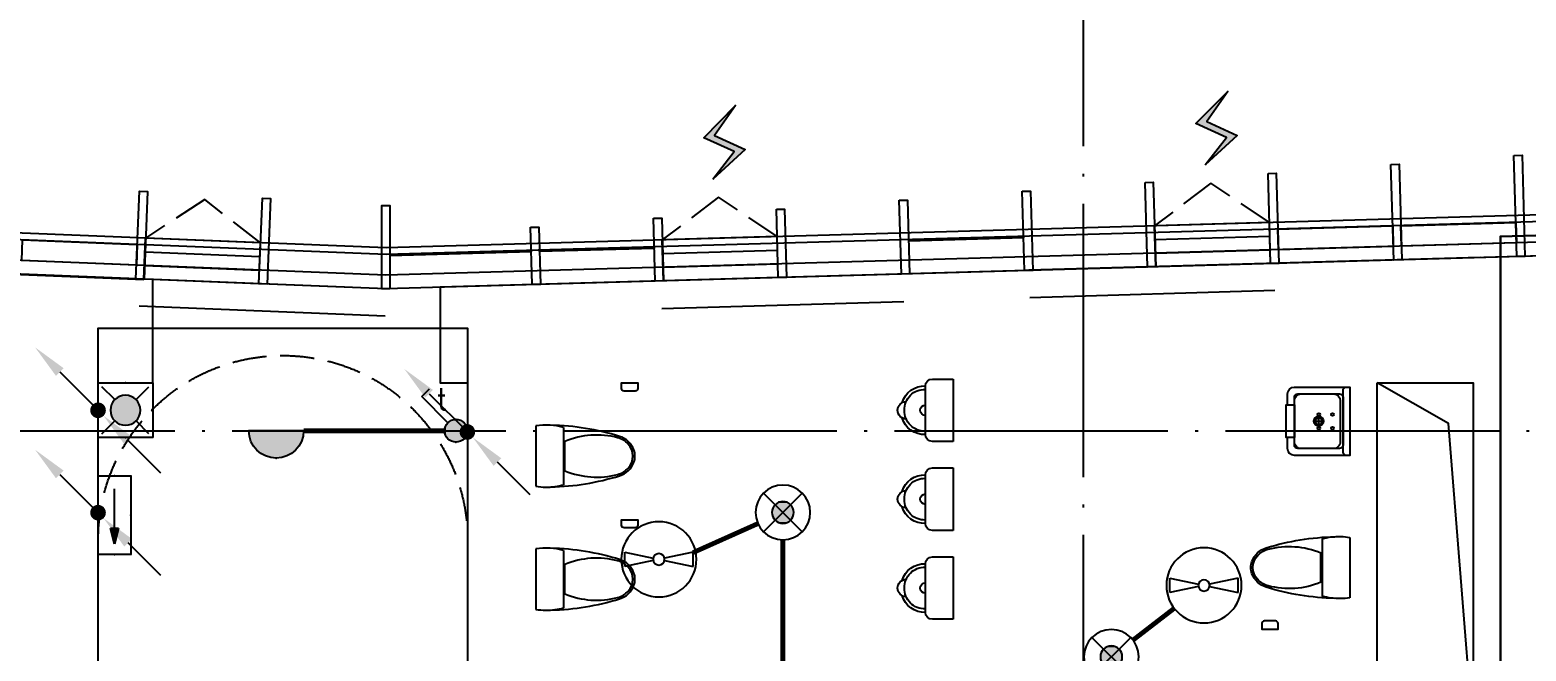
# Model space of a CAD drawing. Extents: x -2209072 to 495824, y -92434 to 572724.
# Drawn here: x 122941 to 133878, y 413612 to 418154 of the extents above; entities that cross this region are included whole.
import ezdxf
from ezdxf.enums import TextEntityAlignment as Align
from ezdxf.xclip import XClip

# ---------------------------------------------------------------- set-up
doc = ezdxf.new("R2010")
doc.units = 0
doc.header["$LTSCALE"] = 1000
doc.header["$MEASUREMENT"] = 0
for name, pattern in [('6#7#幕墙$0$DASH', [0.35, 0.25, -0.1]), ('X-104 6#7#平面$0$DOTE', [2.4200000000000004, 2, -0.2, 0.02, -0.2]), ('梯段6、7$0$DASH', [0.35, 0.25, -0.1])]:
    doc.linetypes.add(name, pattern=pattern)
doc.layers.get('0').update_dxf_attribs({"linetype": 'CONTINUOUS'})
doc.layers.get('Defpoints').update_dxf_attribs({"linetype": 'CONTINUOUS'})
for name, color, linetype in [('6#7#幕墙$0$04-电动窗', 1, 'CONTINUOUS'), ('6#7#幕墙$0$A-C_玻璃幕墙', 140, 'CONTINUOUS'), ('6#7#幕墙$0$A-C_窗', 140, 'CONTINUOUS'), ('6#7#幕墙$0$A-TECH_结构', 21, 'CONTINUOUS'), ('6#7#幕墙$0$A-金属背板', 30, 'CONTINUOUS'), ('EQUIP-动力', 3, 'CONTINUOUS'), ('EQUIP-照明', 3, 'CONTINUOUS'), ('LWIRE', 4, 'CONTINUOUS'), ('WIRE-照明', 1, 'CONTINUOUS'), ('X-104 6#7#平面$0$A-C_窗', 140, 'CONTINUOUS'), ('X-104 6#7#平面$0$A-I_卫-洁具', 241, 'CONTINUOUS'), ('X-104 6#7#平面$0$A-SUR_看线', 231, 'CONTINUOUS'), ('X-104 6#7#平面$0$A-TECH_结构', 21, 'CONTINUOUS'), ('X-104 6#7#平面$0$A_AXIS-轴线', 36, 'X-104 6#7#平面$0$DOTE'), ('梯段6、7$0$A-E_楼梯', 171, 'CONTINUOUS')]:
    doc.layers.add(name, color=color, linetype=linetype)
doc.layers.add('X-104 6#7#平面$0$000套内', color=226, linetype='CONTINUOUS', lineweight=30, plot=False)
doc.styles.add('_TEL_DIM', font='SIMPLEX', dxfattribs={"width": 0.8, "height": 3.5, "bigfont": 'HZTXT'})
doc.styles.get("Standard").update_dxf_attribs({"font": 'gbenor.shx', "bigfont": 'gbcbig.shx'})

# ---------------------------------------------------------------- blocks, each defined once
blk = doc.blocks.new('$equip$00001168')
blk.add_line((-0.5, 0), (0.5, 0))
blk.add_arc((0, 0), 0.5, 180, 0)
for p in [(-0.5, 0), (0, 0), (0.5, 0), (0, -0.5)]:
    blk.add_point(p)
for points in [[(0.4330127018911298, -0.25), (-0.4330127018911298, -0.25), (0.5, 0), (-0.5, 0)], [(0.25, -0.4330127018911298), (-0.25, -0.4330127018911298), (0.4330127018911298, -0.25), (-0.4330127018911298, -0.25)], [(0, -0.5), (0, -0.5), (0.25, -0.4330127018911298), (-0.25, -0.4330127018911298)]]:
    blk.add_solid(points)
at = {"flags": 9}
blk.add_attdef('A', (0, 0), '', height=2e-05, dxfattribs=at)
blk = doc.blocks.new('$equip$00001822')
for p, q in [((0.1473139127483591, 0.3556472460822988), (0.625, 0.8333333333339397)), ((0.625, 0.8333333333339397), (0.7664213562384248, 0.6919119770955149))]:
    blk.add_line(p, q)
blk.add_circle((0, 0.2083333333339397), 0.2083333333334168)
for p in [(0, 0.4166666666660603), (-0.2083333333357587, 0.2083333333339397), (-0.01544940226449398, 0.0005736313996749232), (0.2083333333357587, 0.2083333333339397)]:
    blk.add_point(p)
for points in [[(-0.1804219591213041, 0.312500000001819), (0.1804219591213041, 0.312500000001819), (-0.2083333333284827, 0.2083333333339397), (0.2083333333284827, 0.2083333333339397)], [(-0.1041666666715173, 0.3887552924552438), (0.1041666666715173, 0.3887552924552438), (-0.1804219591213041, 0.312500000001819), (0.1804219591213041, 0.312500000001819)], [(0, 0.4166666666660603), (0, 0.4166666666660603), (-0.1041666666715173, 0.3887552924552438), (0.1041666666715173, 0.3887552924552438)], [(-0.1804219591213041, 0.1041666666660603), (0.1804219591213041, 0.1041666666660603), (-0.2083333333284827, 0.2083333333339397), (0.2083333333284827, 0.2083333333339397)], [(-0.1041666666715173, 0.02791137421263556), (0.1041666666715173, 0.02791137421263556), (-0.1804219591213041, 0.1041666666660603), (0.1804219591213041, 0.1041666666660603)], [(0, 1.818989403545856e-12), (0, 1.818989403545856e-12), (-0.1041666666715173, 0.02791137421263556), (0.1041666666715173, 0.02791137421263556)]]:
    blk.add_solid(points)
at = {"color": 7, "style": '_TEL_DIM'}
blk.add_attdef('$TEXT$', text='', height=0.4, dxfattribs=at).set_placement((0.5805799275694881, 0.4645799965601327), align=Align.MIDDLE_CENTER)
at = {"color": 7, "style": '_TEL_DIM', "flags": 1}
blk.add_attdef('A', text='', height=2e-05, dxfattribs=at).set_placement((0, 0), align=Align.MIDDLE_CENTER)
blk = doc.blocks.new('$TelecSys$00000081')
for p, q in [((0.1041666666678793, 0.1041666666660603), (0.1041666666678793, 0.1041666666660603)), ((-0.1041666666678793, -0.1041666666660603), (-0.1041666666678793, -0.1041666666660603)), ((-1.150000000001455, -1.149999999999636), (-0.5499999999992724, -0.5499999999992724))]:
    blk.add_line(p, q)
at = {"const_width": 0.1425}
blk.add_lwpolyline([(0.07125000000087311, 0, 1), (-0.07125000000087311, 0, 1)], format="xyb", close=True, dxfattribs=at)
blk.add_solid([(-0.6199999999989814, -0.4799999999995634), (-0.4799999999995634, -0.6200000000008004), (-0.09999999999854481, -0.1000000000003638)])
at = {"width": 0.8, "flags": 9}
blk.add_attdef('A', (0, 0), '', height=2e-05, rotation=180, dxfattribs=at)
blk = doc.blocks.new('$TelecSys$00000079')
for p, q in [((0.7000000000007276, 0.7000000000007276), (0, 0)), ((0.1041666666678793, 0.1041666666660603), (0.1041666666678793, 0.1041666666660603)), ((-0.1041666666678793, -0.1041666666660603), (-0.1041666666678793, -0.1041666666660603))]:
    blk.add_line(p, q)
at = {"const_width": 0.1425}
blk.add_lwpolyline([(-0.07125000000087311, 0, 1), (0.07125000000087311, 0, 1)], format="xyb", close=True, dxfattribs=at)
blk.add_solid([(0.6300000000010186, 0.7700000000004366), (0.7700000000004366, 0.6299999999991996), (1.150000000001455, 1.149999999999636)])
at = {"width": 0.8, "flags": 9}
blk.add_attdef('A', (0, 0), '', height=2e-05, dxfattribs=at)
blk = doc.blocks.new('$equip$00002604')
blk.add_hatch(color=256).paths.add_polyline_path([(0.2745181131831487, 0.5000125000005937, 1), (-0.2744993631858961, 0.5000125000005937, 1)])
for p, q in [((-0.4285620535811177, 0.9285839285730617), (-0.1940976152691292, 0.6941194902610732)), ((0.1941163652627438, 0.6941194902683492), (0.4285808035638183, 0.9285839285730617)), ((-0.4285620535811177, 0.07144107142812572), (-0.1940976152691292, 0.3059055097401142)), ((0.1941163652627438, 0.3059055097328383), (0.4285808035638183, 0.07144107142812572))]:
    blk.add_line(p, q)
at = {"const_width": 0.02}
blk.add_lwpolyline([(-0.4999906250013737, 1.000012500000594), (-0.4999906250013737, 1.250000059371814e-05), (0.5000093749986263, 1.250000059371814e-05), (0.5000093749986263, 1.000012500000594), (-0.4999906250013737, 1.000012500000594), (-0.4999906250013737, 1.250000059371814e-05)], dxfattribs=at)
blk.add_lwpolyline([(-0.4999906250013737, 1.000012500000594), (-0.4999906250013737, 1.250000059371814e-05), (0.5000093749986263, 1.250000059371814e-05), (0.5000093749986263, 1.000012500000594)], close=True)
blk.add_circle((9.374998626299202e-06, 0.5000125000005937), 0.2745087381843628)
for p in [(9.374998626299202e-06, 1.000012500000594), (-0.4999906250013737, 0.5000125000005937), (0.5000093749986263, 0.5000125000005937), (0, 0)]:
    blk.add_point(p)
at = {"color": 7, "style": '_TEL_DIM', "flags": 1}
blk.add_attdef('A', text='', height=2.5e-05, dxfattribs=at).set_placement((0, 0), align=Align.MIDDLE_CENTER)
blk = doc.blocks.new('$equip_U$00000292(HT0843)')
for p in [(9.374998626299202e-06, 1.000012500000594), (-0.4999906250013737, 0.5000125000005937), (0.5000093749986263, 0.5000125000005937)]:
    blk.add_point(p)
blk.add_blockref('$equip$00002604', (0, 0))
at = {"color": 7, "style": '_TEL_DIM', "flags": 1}
for tag in ['REMARK', 'A']:
    blk.add_attdef(tag, text='', height=2.5e-05, dxfattribs=at).set_placement((0, 0), align=Align.MIDDLE_CENTER)
blk = doc.blocks.new('$equip$00001149')
for p, q in [((-0.353553390592424, 0.353553390592424), (0.353553390592424, -0.353553390592424)), ((0.353553390592424, 0.353553390592424), (-0.353553390592424, -0.353553390592424))]:
    blk.add_line(p, q)
for radius in [0.5, 0.2]:
    blk.add_circle((0, 0), radius)
for points in [[(-0.1732050807586347, 0.09999999999854481), (0.1732050807586347, 0.09999999999854481), (-0.2000000000007276, 0), (0.2000000000007276, 0)], [(-0.1732050807586347, -0.09999999999854481), (0.1732050807586347, -0.09999999999854481), (-0.2000000000007276, 0), (0.2000000000007276, 0)], [(-0.09999999999854481, 0.1732050807586347), (0.09999999999854481, 0.1732050807586347), (-0.1732050807586347, 0.09999999999854481), (0.1732050807586347, 0.09999999999854481)], [(0, 0.2000000000007276), (0, 0.2000000000007276), (-0.09999999999854481, 0.1732050807586347), (0.09999999999854481, 0.1732050807586347)], [(-0.09999999999854481, -0.1732050807586347), (0.09999999999854481, -0.1732050807586347), (-0.1732050807586347, -0.09999999999854481), (0.1732050807586347, -0.09999999999854481)], [(0, -0.2000000000007276), (0, -0.2000000000007276), (-0.09999999999854481, -0.1732050807586347), (0.09999999999854481, -0.1732050807586347)]]:
    blk.add_solid(points)
at = {"flags": 9}
blk.add_attdef('A', (0, 0), '', height=2e-05, dxfattribs=at)
blk = doc.blocks.new('$equip$00001304')
for p, q in [((-0.625, -0.1302083333357587), (-0.625, 0.1302083333357587)), ((-0.625, 0.1302083333357587), (-0.1019771270548517, 0.02124523480597418)), ((0.625, 0.1302083333357587), (0.1019771270548517, 0.02124523480597418)), ((0.625, -0.1302083333357587), (0.625, 0.1302083333357587)), ((-0.1019771270548517, -0.02124523480597418), (-0.625, -0.1302083333357587)), ((0.1019771270548517, -0.02124523480597418), (0.625, -0.1302083333357587))]:
    blk.add_line(p, q)
for radius in [0.6875, 0.1041666666666797]:
    blk.add_circle((0, 0), radius)
at = {"flags": 9}
blk.add_attdef('A', (0, 0), '', height=2e-05, dxfattribs=at)
blk = doc.blocks.new('$equip$00002541')
blk.add_hatch(color=256).paths.add_polyline_path([(-0.2400000000016007, 0.3719999999993888), (-0.5280000000020664, 0.2999999999992724), (-0.2400000000016007, 0.227999999999156)])
for p, q in [((-0.7199999999975262, 0.5999999999949068), (-0.7199999999975262, 0)), ((0.7199999999975262, 0.5999999999949068), (-0.7199999999975262, 0.5999999999949068)), ((0.7199999999975262, 0), (0.7199999999975262, 0.5999999999949068)), ((-0.2400000000016007, 0.3719999999993888), (-0.5280000000020664, 0.2999999999992724)), ((-0.5280000000020664, 0.2999999999992724), (-0.2400000000016007, 0.227999999999156)), ((-0.2400000000016007, 0.3719999999993888), (-0.2400000000016007, 0.227999999999156)), ((-0.7199999999975262, 0), (0.7199999999975262, 0))]:
    blk.add_line(p, q)
at = {"color": 7}
blk.add_line((-0.4800000000032014, 0.2999999999992724), (0.4800000000032014, 0.2999999999992724), dxfattribs=at)
at = {"const_width": 0.03}
blk.add_lwpolyline([(-0.7199999999975262, 0.5999999999949068), (-0.7199999999975262, 0), (0.7199999999975262, 0), (0.7199999999975262, 0.5999999999949068), (-0.7199999999975262, 0.5999999999949068), (-0.7199999999975262, 0)], dxfattribs=at)
for p in [(0, 0.5999999999949068), (-0.7199999999975262, 0.2999999999956344), (0.7199999999975262, 0.2999999999956344), (0, 0)]:
    blk.add_point(p)
at = {"color": 7, "style": '_TEL_DIM', "flags": 1}
blk.add_attdef('A', text='', height=2e-05, dxfattribs=at).set_placement((0, 0), align=Align.MIDDLE_CENTER)
blk = doc.blocks.new('梯段6、7')
at = {"color": 8, "linetype": '梯段6、7$0$DASH'}
for centre, radius, start, end in [((49800.00311367554, 3400.000000096537), 1350.000000000002, 0, 180), ((49800.00311367547, -6699.999999936466), 1350.000000000002, 0, 180), ((49800.00311367059, -9819.999999936525), 1350.000000000002, 180, 0), ((49800.00311368037, -16500.0036340596), 1350.000000000002, 0, 180), ((49800.00311366576, -19819.99999996959), 1350, 180, 0), ((20965.47970799168, -27260.00000000224), 1649.999999999774, 0, 180), ((49800.00311367547, -27020.00000000259), 1350.000000000002, 0, 180), ((20965.47970799194, -29600.00000000259), 1649.999999999774, 180, 0), ((49800.00311363724, -29879.99050598426), 1350.000000000002, 180, 0), ((49800.00311368033, -57378.12996616081), 1350.000000000002, 0, 180), ((20965.47970799173, -58198.12996616081), 1649.999999999778, 0, 180), ((49800.00311367551, -59458.12996616078), 1350.000000000002, 180, 0), ((20965.47970799188, -60358.12996616084), 1649.999999999774, 180, 0), ((49800.00311367546, -67528.12996619378), 1350.000000000002, 0, 180), ((20965.47970799168, -68018.12996619346), 1649.999999999774, 0, 180), ((49800.00311367064, -70128.1263565169), 1350.000000000002, 180, 0), ((20965.47970799194, -70358.12996619387), 1649.999999999774, 180, 0), ((49800.00311368039, -79978.12996622684), 1350.000000000002, 180, 0)]:
    blk.add_arc(centre, radius, start, end, dxfattribs=at)
at = {"layer": 'Defpoints'}
for points in [[(44800.0010378748, 6850.000000096596), (54800.00103786729, 6850.000000096537), (54800.00103786727, -3149.999999936525), (44800.00103787478, -3149.999999936525)], [(51150.00311368064, 4950.000000096508), (48450.0031136757, 4950.000000096596), (48450.00311367573, -1149.999999903375), (51150.00311368058, -1149.999999903463)], [(44800.00103787472, -3149.999999936583), (54800.00103786722, -3149.999999936525), (54800.00103786726, -13149.99999996959), (44800.00103787472, -13149.99999996953)], [(51150.00311368032, -5149.999999936583), (48450.00311367546, -5149.999999936525), (48450.00311367548, -11249.99999993655), (51150.00311368036, -11249.99999993652)], [(44800.00103787472, -13149.99999996953), (54800.00103786726, -13149.99999996959), (54800.00103786726, -23150.00000000259), (44800.00103787474, -23150.00000000259)], [(51150.00311367546, -15149.99999996956), (48450.00311367059, -15149.99999996956), (48450.00311367061, -21249.99999996959), (51150.00311367546, -21249.99999996959)], [(15665.47763219092, -23150.00000000268), (25665.47763218347, -23150.00000000265), (25665.47763218347, -33150.00000003559), (15665.47763219092, -33150.00000003568)], [(44800.00103787474, -23150.00000000259), (54800.00103786726, -23150.00000000259), (54800.00103786725, -33150.00000003568), (44800.00103787474, -33150.00000003565)], [(19315.47970798681, -24850.00000000265), (22615.47970799168, -24850.00000000265), (22615.47970799168, -31250.00000000268), (19315.47970798681, -31250.00000000259)], [(48450.00311367059, -25150.00000000265), (51150.00311367547, -25150.00000000259), (51150.00311367547, -31250.00000000256), (48450.00311367059, -31250.00000000265)], [(15665.47763219097, -53908.12996616078), (25665.47763218347, -53908.12996616078), (25665.47763218352, -63908.12996619384), (15665.47763219094, -63908.12996619381)], [(44800.00103787474, -53908.12996616081), (54800.00103786722, -53908.12996616078), (54800.00103786725, -63908.12996619381), (44800.00103787474, -63908.12996619381)], [(19315.4797079867, -55608.12996616084), (22615.47970799159, -55608.12996616084), (22615.47970799156, -62008.12996616084), (19315.4797079867, -62008.12996616078)], [(51150.00311368032, -55908.12996616081), (48450.00311367543, -55908.12996616081), (48450.00311367546, -62008.12996616078), (51150.00311368036, -62008.12996616084)], [(15665.47763219094, -63908.12996619381), (25665.47763218349, -63908.12996619381), (25665.47763218349, -73908.12996622684), (15665.47763219097, -73908.12996622687)], [(44800.00103787474, -63908.12996619381), (54800.00103786722, -63908.12996619381), (54800.00103786726, -73908.12996622684), (44800.00103787472, -73908.12996622684)], [(19315.4797079917, -65608.12996619387), (22615.47970799656, -65608.12996619387), (22615.47970799659, -72008.12996619387), (19315.47970799173, -72008.12996619387)], [(51150.00311368032, -65908.12996619381), (48450.00311367544, -65908.12996619387), (48450.00311367547, -72008.12996619384), (51150.00311368034, -72008.12996619384)], [(15665.477632191, -73908.12996622687), (25665.47763218349, -73908.12996622684), (25665.47763218352, -83908.1299662599), (15665.477632191, -83908.1299662599)], [(44800.00103787475, -73908.12996622687), (54800.00103786726, -73908.12996622684), (54800.00103786727, -83908.1299662599), (44800.00103787474, -83908.12996625988)], [(19315.47970798673, -75608.12996622693), (22615.47970799159, -75608.1299662269), (22615.47970799156, -82008.1299662269), (19315.47970798673, -82008.12996622693)], [(51150.00311368036, -75908.12996622687), (48450.00311367544, -75908.12996622684), (48450.00311367548, -82008.12996622684), (51150.00311368042, -82008.12996622684)]]:
    blk.add_lwpolyline(points, close=True, dxfattribs=at)
for points in [[(47328.13509098372, -61608.12996616078), (52127.8370705538, -61608.12996616078)], [(47328.13509098369, -71608.12996619378), (52127.83707055378, -71608.12996619378)], [(47328.13509098372, -81608.12996622687), (52127.83707055381, -81608.12996622678)]]:
    blk.add_lwpolyline(points, dxfattribs=at)
at = {"layer": '梯段6、7$0$A-E_楼梯'}
for p, q in [((49850.00311367544, -16499.99999996959), (49750.00311367054, -16499.99999996953)), ((49750.00311367055, -16699.99999996959), (49750.00311367054, -16499.99999996953)), ((49850.00311367547, -18516.5383014743), (49850.00311367544, -16499.99999996959)), ((49850.00311367544, -16499.99999996959), (51150.00311367548, -16499.99999996953)), ((49910.00311366803, -16699.99999996959), (49910.00311366802, -16499.99999996959)), ((49910.00311366802, -16499.99999996959), (51150.00311367548, -16499.99999996953)), ((51150.00311367546, -17892.53830147415), (51150.00311367547, -16699.99999996962)), ((49850.00311367544, -16759.99999996959), (51150.00311367548, -16759.99999996959)), ((49850.00311367547, -17019.99999996959), (51150.00311367548, -17019.99999996953)), ((49850.00311367546, -17279.99999996959), (51150.00311367546, -17279.99999996953)), ((49850.00311367548, -17539.99999996953), (51150.00311367546, -17539.99999996959)), ((49850.00311367548, -17799.99999996953), (51150.00311367547, -17799.99999996959)), ((50553.44414001248, -18178.8866088324), (51150.00311367548, -17892.53830147409)), ((50572.56100925029, -18280.63390858911), (51150.0031136755, -18003.46169846502)), ((51150.00311367546, -19819.99999996959), (51150.0031136755, -18003.46169846502)), ((49850.00311367548, -18059.99999996959), (50801.12457514326, -18059.99999996959)), ((49850.00311367548, -18516.53830147412), (50409.45413321827, -18248.00181209357)), ((50428.57100245611, -18349.74911185022), (50395.62278177442, -18174.38606236456)), ((50395.62278177442, -18174.38606236456), (50587.93096954554, -18362.43872390778)), ((50587.93096954554, -18362.43872390778), (50553.44414001248, -18178.8866088324)), ((50615.54831887432, -18259.9999999695), (51150.00311367544, -18259.99999996956)), ((49850.00311367546, -18319.99999996959), (50259.45790847656, -18319.99999996959)), ((49850.00311367547, -18627.46169846499), (50428.57100245611, -18349.74911185022)), ((50073.88165220765, -18519.99999996959), (51150.00311367547, -18519.99999996953)), ((49850.00311367548, -19819.99999996959), (49850.00311367547, -18627.46169846499)), ((49850.00311367547, -18779.99999996956), (51150.00311367548, -18779.9999999695)), ((49850.00311367544, -19039.99999996956), (51150.00311367546, -19039.99999996956)), ((49850.00311367547, -19299.9999999695), (51150.00311367546, -19299.99999996956)), ((49850.00311367547, -19559.99999996953), (51150.00311367546, -19559.99999996956)), ((49750.00311367058, -19819.99999996953), (49852.73716575759, -19819.99999996959)), ((49850.00311367548, -19819.99999996959), (51150.00311367546, -19819.99999996959)), ((49750.00311370398, -27020.00000000265), (49850.00311367061, -27020.00000000262)), ((65868.2518914072, -53274.68419681478), (106225.487226869, -53274.68419681478)), ((66772.08878844205, -53642.5220346525), (68592.08878844205, -54824.95446708499)), ((66706.71224821625, -53743.14960536809), (68845.65029137098, -55132.79230492283)), ((66838.5272855135, -56653.06257519309), (68977.46532866826, -55263.41987563836)), ((65909.85493770942, -56514.14365627419), (63784.49059929526, -56514.14365627422)), ((66542.08878844243, -56514.14365627422), (65909.85493770942, -56514.14365627419)), ((66572.08878844237, -56634.14365627416), (63784.49059929524, -56634.14365627419)), ((66542.08878844244, -56676.73623493291), (68845.650291371, -58173.33284546339)), ((66772.08878844205, -56683.06257519315), (68592.08878844205, -57865.49500762558)), ((66802.08878844243, -59524.68419681478), (64634.40468344954, -59524.68419681481)), ((66792.02932894987, -59524.68419681481), (106225.487226869, -59524.68419681478)), ((49690.00311367543, -78442.12996622684), (49690.00311367538, -77318.12996622623)), ((49690.00311367538, -77318.12996622623), (49910.00311367548, -77318.12996622623)), ((49910.00311367548, -77318.12996622623), (49910.00311367551, -80038.12996622667)), ((49750.00311367543, -78418.12996622687), (49750.0031136754, -77378.1299662262)), ((49750.0031136754, -77378.1299662262), (49850.00311367546, -77378.12996622626)), ((49850.00311367546, -77378.12996622626), (49850.0031136755, -80038.12996622667)), ((48450.0031136755, -80108.12996622684), (48450.0031136755, -80048.12996622681)), ((49910.00311367551, -80038.12996622667), (49850.0031136755, -80038.12996622667))]:
    blk.add_line(p, q, dxfattribs=at)
for points in [[(49690.00311363903, -19879.99999996962), (49910.00311363912, -19879.99999996976), (49910.00311366862, -16439.99999996953), (49690.00311366862, -16439.99999996962), (49690.00311363903, -19879.99999996962)], [(49690.00311370401, -29360.00000000262), (49690.00311370401, -26960.00000000262), (49910.00311370399, -26960.00000000265), (49910.00311370399, -29880.00000000265)], [(51150.00311363724, -29879.99050598429), (51150.00311367546, -29620.00000000262)], [(66542.08878844244, -53443.60311573357), (66542.08878844243, -53274.68419681478), (66153.67404060112, -53274.68419681475)], [(66542.08878844243, -53304.68419681478), (66542.08878844243, -53704.68419681481), (66342.08878844243, -53704.68419681475), (66342.08878844243, -53304.68419681478)], [(68882.08878844208, -54963.87338600389), (68882.08878844208, -54794.95446708493), (68622.08878844208, -54794.95446708496), (68622.08878844208, -54626.03554816605), (68362.08878844208, -54626.03554816605), (68362.08878844211, -54457.11662924709), (68102.0887884421, -54457.11662924706), (68102.08878844207, -54288.1977103283), (67842.08878844207, -54288.1977103283), (67842.0887884421, -54119.27879140934), (67582.08878844212, -54119.27879140931), (67582.08878844211, -53950.35987249037), (67322.0887884421, -53950.35987249043), (67322.0887884421, -53781.44095357147), (67062.08878844211, -53781.44095357147), (67062.08878844211, -53612.5220346525), (66802.08878844211, -53612.5220346525), (66802.08878844244, -53443.60311573357), (66542.08878844244, -53443.60311573357)], [(68852.08878844207, -54963.87338600389), (68852.08878844207, -54824.95446708496), (68592.08878844205, -54824.95446708499), (68592.08878844208, -54656.03554816602), (68332.0887884421, -54656.03554816602), (68332.08878844208, -54487.11662924715), (68072.08878844207, -54487.11662924712), (68072.0887884421, -54318.19771032827), (67812.08878844208, -54318.19771032827), (67812.08878844208, -54149.27879140939), (67552.0887884421, -54149.27879140936), (67552.0887884421, -53980.3598724904), (67292.08878844211, -53980.35987249037), (67292.08878844208, -53811.44095357152), (67032.08878844208, -53811.44095357152), (67032.08878844211, -53642.52203465253), (66772.08878844205, -53642.5220346525), (66772.08878844237, -53473.6031157336), (66542.08878844243, -53473.60311573363)], [(66802.08878844243, -56484.14365627419), (66802.08878844246, -56315.22473735522), (67062.08878844243, -56315.22473735525), (67062.08878844243, -56146.30581843632), (67322.08878844243, -56146.30581843635), (67322.08878844243, -55977.38689951738), (67582.08878844243, -55977.38689951738), (67582.08878844244, -55808.46798059859), (67842.08878844244, -55808.46798059857), (67842.08878844243, -55639.54906167966), (68102.08878844242, -55639.54906167966), (68102.0887884424, -55470.6301427607), (68362.08878844239, -55470.63014276072), (68362.0887884424, -55301.71122384179), (68622.08878844242, -55301.71122384173), (68622.0887884424, -55132.79230492286), (68882.0887884424, -55132.79230492288), (68882.08878844208, -54963.87338600389), (69142.08878844205, -54963.87338600389)], [(66832.08878844243, -56484.14365627419), (66832.08878844243, -56345.22473735528), (67092.08878844243, -56345.22473735528), (67092.08878844244, -56176.30581843635), (67352.08878844244, -56176.30581843635), (67352.08878844243, -56007.38689951741), (67612.08878844243, -56007.38689951741), (67612.0887884424, -55838.46798059862), (67872.08878844243, -55838.46798059862), (67872.08878844242, -55669.54906167963), (68132.08878844242, -55669.54906167963), (68132.0887884424, -55500.63014276072), (68392.0887884424, -55500.6301427607), (68392.0887884424, -55331.71122384176), (68652.08878844242, -55331.71122384176), (68652.08878844242, -55162.79230492283), (68912.08878844246, -55162.79230492286), (68912.08878844211, -54993.87338600386), (69142.08878844207, -54993.87338600386)], [(69112.08878844214, -54993.87338600389), (69112.08878844214, -55393.87338600386), (68912.08878844214, -55393.87338600386), (68912.08878844211, -54993.87338600386)], [(68882.0887884421, -58004.41392654451), (68882.08878844208, -57835.49500762558), (68622.08878844208, -57835.49500762558), (68622.08878844212, -57666.57608870658), (68362.0887884421, -57666.57608870664), (68362.0887884421, -57497.65716978774), (68102.08878844211, -57497.65716978774), (68102.08878844211, -57328.73825086886), (67842.08878844211, -57328.73825086886), (67842.08878844211, -57159.81933194998), (67582.0887884421, -57159.81933194996), (67582.08878844211, -56990.90041303099), (67322.08878844211, -56990.90041303099), (67322.0887884421, -56821.98149411209), (67062.08878844211, -56821.98149411211), (67062.08878844211, -56653.06257519312), (66802.08878844211, -56653.06257519309), (66802.08878844243, -56484.14365627419), (66542.08878844244, -56484.14365627422)], [(68852.08878844207, -58004.41392654454), (68852.08878844208, -57865.49500762555), (68592.08878844205, -57865.49500762558), (68592.08878844208, -57696.57608870661), (68332.0887884421, -57696.57608870658), (68332.08878844207, -57527.65716978771), (68072.08878844207, -57527.65716978771), (68072.08878844208, -57358.73825086889), (67812.08878844208, -57358.73825086886), (67812.0887884421, -57189.81933194996), (67552.08878844207, -57189.81933195001), (67552.08878844208, -57020.90041303102), (67292.08878844208, -57020.90041303105), (67292.08878844211, -56851.98149411209), (67032.08878844211, -56851.98149411209), (67032.08878844208, -56683.06257519312), (66772.08878844205, -56683.06257519315), (66772.08878844237, -56514.14365627425), (66542.08878844243, -56514.14365627422)], [(66772.08878844237, -56514.14365627468), (66772.08878844239, -56914.14365627471), (66572.08878844237, -56914.14365627468), (66572.08878844239, -56514.14365627465)], [(66802.08878844243, -59524.68419681478), (66802.08878844246, -59355.76527789584), (67062.08878844244, -59355.76527789584), (67062.08878844242, -59186.84635897691), (67322.08878844243, -59186.84635897694), (67322.08878844243, -59017.927440058), (67582.08878844243, -59017.927440058), (67582.08878844243, -58849.00852113913), (67842.08878844244, -58849.00852113916), (67842.08878844242, -58680.08960222028), (68102.08878844243, -58680.08960222028), (68102.0887884424, -58511.17068330129), (68362.0887884424, -58511.17068330132), (68362.08878844243, -58342.25176438238), (68622.08878844242, -58342.25176438235), (68622.08878844242, -58173.33284546345), (68882.08878844243, -58173.33284546342), (68882.0887884421, -58004.41392654451), (69142.08878844208, -58004.41392654451)]]:
    blk.add_lwpolyline(points, dxfattribs=at)
for p in [(66792.02932894988, -53443.60311573368), (66792.02932894985, -53612.52203465265), (66792.02932894988, -53781.44095357158), (66792.02932894988, -53950.35987249043), (66792.02932894987, -54119.27879140942), (66792.02932894987, -54288.1977103283), (66792.02932894988, -54457.1166292472), (66792.02932894985, -54626.03554816614), (66792.02932894985, -54794.9544670851), (66792.02932894985, -54963.87338600395), (66792.02932894987, -55132.79230492294), (66792.02932894987, -55301.71122384182), (66792.02932894988, -55470.63014276075), (66792.02932894985, -55639.54906167969), (66792.02932894987, -55808.46798059859), (66792.02932894987, -55977.3868995175), (66792.02932894987, -56146.30581843641), (66792.02932894987, -56315.22473735534), (66792.02932894988, -56484.14365627425), (66792.02932894987, -56653.06257519315), (66792.02932894985, -56821.98149411211), (66792.02932894987, -56990.90041303099), (66792.02932894988, -57159.8193319499), (66792.02932894985, -57328.73825086886), (66792.02932894987, -57497.65716978777), (66792.0293289499, -57666.57608870664), (66792.02932894985, -57835.49500762561), (66792.02932894985, -58004.41392654451), (66792.02932894985, -58173.33284546342), (66792.02932894987, -58342.25176438238), (66792.02932894985, -58511.17068330126), (66792.02932894988, -58680.08960222019), (66792.02932894985, -58849.00852113913), (66792.02932894987, -59017.92744005803), (66792.02932894985, -59186.84635897694), (66792.02932894984, -59355.7652778959)]:
    blk.add_point(p, dxfattribs=at)
blk = doc.blocks.new('*U1303')
at = {"layer": 'X-104 6#7#平面$0$A_AXIS-轴线'}
blk.add_line((33599.99999999994, 25699.99999999951), (33600.00000000001, -6500.000000000364), dxfattribs=at)
blk.add_lwpolyline([(-6499.999999999946, 19199.99999999949), (53815.35002683864, 19199.99999999906)], dxfattribs=at)
blk = doc.blocks.new('X-104 6#7#平面$0$fdsgfh')
at = {"layer": 'X-104 6#7#平面$0$A-TECH_结构'}
for points in [[(-52400.00099369609, 173779.8221362733), (-28010.87331334919, 175550.0007581275), (-5900.000517109409, 175550.0007581275), (-5900.000517109409, 176850.0007583041), (699.9990005154395, 176850.0007583041), (699.9990005154395, 198150.0007582425), (-5900.000999484619, 198150.0007582425), (-5899.999999980704, 198894.5839118627), (-21499.97652560077, 198449.4081444882), (-21499.97652560077, 197749.999908521), (-21299.97666184101, 197749.999908529), (-21299.97658792067, 192049.9999460134), (-23999.97582438745, 192050.0002996425), (-23999.97582438745, 197750.0002116981), (-23599.97590180331, 197750.0001614804), (-23599.97590180331, 198506.5543912865), (-32899.9781540512, 198880.584711672), (-32899.97814892947, 191849.9993556314), (-35599.9782228547, 191849.9993104363), (-35599.9782228547, 197749.9999595165), (-35399.97800450915, 197749.9999595165), (-35399.97801177288, 198981.1304666498), (-42700.00051710963, 199274.7249930202)], [(-23999.99916391479, 198522.6426485611), (-23999.99916390998, 198522.6794026196)]]:
    blk.add_lwpolyline(points, dxfattribs=at)
blk = doc.blocks.new('X-104 6#7#平面$0$drff')
at = {"layer": 'X-104 6#7#平面$0$A-TECH_结构'}
blk.add_lwpolyline([(-950.0002347079571, 7950.000640147191), (-250.0000079800375, 7950.000640861748), (-250.0785117881314, 5400.000881613872), (-950.078561139584, 5400.000954204879)], close=True, dxfattribs=at)
blk.add_lwpolyline([(-250.0777486588049, 5400.000827985525), (-430.2593758709263, 7653.65636189474), (-949.9990587088396, 7950.000349234615)], dxfattribs=at)
blk = doc.blocks.new('X-104 6#7#平面$0$hgfasg')
for p, q in [((-209.53125, 202.5), (209.53125, 202.5)), ((107.6506163835293, 211.7636099999945), (-107.650638883526, 211.7636099999945)), ((-220.78125, 0), (220.78125, 0))]:
    blk.add_line(p, q)
blk.add_lwpolyline([(-209.53125, 202.5), (-220.9312574999931, 151.5815775000083), (-226.3893074999942, 102.226364999995), (-226.3893074999942, 50.1765075000003), (-220.78125, 0)])
for centre, radius, start, end in [((12.18639293921296, 562.4982811024092), 163.5812782416205, 110.4523908064364, 162.7522599272803), ((23.26483596065373, 555.5449209055951), 162.7261878014058, 133.1457353983645, 165.2214349415254), ((-1.124999835155904e-05, 580.3665348804789), 128.7061108459815, 46.85426460163555, 133.1457353983645), ((0, 595.1750179040682), 128.7061108459815, 69.54760919356356, 110.4523908064364), ((-12.18639293921296, 562.4982811024092), 163.5812782416205, 17.24774007271973, 69.54760919356356), ((-23.26485846065043, 555.5449209055951), 162.7261878014058, 14.77856505847465, 46.85426460163555), ((1596.893304158017, 70.5022373952088), 1822.905267548176, 162.7522599272803, 178.7776319832778), ((448.2021256943117, 443.44170022248), 602.2018211347165, 165.2214349415254, 202.6262561226716), ((-448.2021481943084, 443.44170022248), 602.2018211347165, 337.3737438773284, 14.77856505847465), ((-1596.893304158017, 70.5022373952088), 1822.905267548176, 1.222368016722242, 17.24774007271973), ((-236.25, 76.1718824999989), 463.3354349999999, 7.739946000358616, 15.82198200030497), ((-236.25, 76.1718824999989), 463.3354349999999, 350.5376780003206, 7.739946000358616)]:
    blk.add_arc(centre, radius, start, end)
blk = doc.blocks.new('X-104 6#7#平面$0$A-toilet-F2$0$A-toilet-F3$0$xb')
for p, q in [((-228.5999999991618, 152.3999999994412), (-228.6000000010245, 9.313225746154785e-10)), ((177.7999999998137, 203.2000000000698), (-177.7999999993481, 203.1999999994878)), ((228.6000000010245, -9.313225746154785e-10), (228.6000000005588, 152.3999999997905)), ((-228.6000000010245, 9.313225746154785e-10), (228.6000000010245, -9.313225746154785e-10))]:
    blk.add_line(p, q)
for centre, radius, start, end in [((-6.349999998696148, 209.549999998766), 171.56755229355, 106.6068803142738, 182.1210963969083), ((-6.349999998696148, 209.549999998766), 146.16755229355, 87.87890362284142, 182.1210963969083), ((9.313225746154785e-10, 342.8999999993248), 63.50000000000001, 1.07073087239469, 178.9292691276053), ((6.350000001490116, 209.549999998766), 146.16755229355, 357.8789036030917, 92.12109637715858), ((6.350000001490116, 209.549999998766), 171.56755229355, 357.8789036030917, 73.39311968572625), ((1.396983861923218e-09, 203.1999999987893), 38.1, 0, 180), ((-177.7999999993481, 152.3999999992084), 50.8, 90, 180), ((177.8000000002794, 152.3999999997905), 50.8, 0, 90)]:
    blk.add_arc(centre, radius, start, end)
blk = doc.blocks.new('X-104 6#7#平面$0$hgfd')
at = {"color": 8}
for p, q in [((-38.49999971458601, 228.000000048185), (38.50000028541399, 227.9999999518077)), ((3.335953806526959e-07, 266.5000000000036), (2.372253220528364e-07, 189.5000000000036))]:
    blk.add_line(p, q, dxfattribs=at)
for points in [[(250, -3.504792402964085e-07), (-249.9999999999927, 3.504792402964085e-07), (-249.9999994917889, 406.0000003504792, -0.4142135623732199), (-199.9999994292011, 456.0000002878987), (-119.9999994292084, 456.0000001877597), (-119.9999994166865, 466.000000187767), (120.0000005833208, 465.9999998122548), (120.0000005708062, 455.9999998122548), (200.000000570777, 455.9999997121158, -0.414213562372991), (250.0000005081893, 405.9999996495353)], [(175.000000062566, 49.99999974339516), (-174.9999999374049, 50.00000025659756, -0.4142135623730927), (-199.9999999061183, 75.00000028789145), (-199.9999995230974, 381.0000002878987, -0.414213562373095), (-174.9999994917962, 406.0000002565976), (175.0000005082111, 405.9999997434024, -0.4142135623731322), (200.0000004769245, 380.9999997121085), (200.0000000938744, 74.99999971210127, -0.4142135623730573)], [(250, -3.504792402964085e-07), (-249.9999999999927, 3.504792402964085e-07), (-249.9999999686988, 25.00000035048652, -0.4142135623730971), (-224.9999999373977, 50.00000031918535), (225.0000000625878, 49.99999968082193, -0.4142135623730932), (250.0000000313012, 24.99999964952804)]]:
    blk.add_lwpolyline(points, format="xyb", close=True)
blk.add_lwpolyline([(120.0000005708062, 455.9999998122548), (200.000000570777, 455.9999997121158, -0.414213562373095), (250.0000005081893, 405.9999996495353), (250, -3.504792402964085e-07), (-249.9999999999927, 3.504792402964085e-07), (-249.9999994917889, 406.0000003504792, -0.4142135623730929), (-199.9999994292011, 456.0000002878987), (-119.9999994292084, 456.0000001877597)], format="xyb")
blk.add_lwpolyline([(120.0000005082184, 405.9999998122476), (-119.9999994917889, 406.0000001877524), (-119.9999994166865, 466.000000187767), (120.0000005833208, 465.9999998122548)], close=True)
blk.add_lwpolyline([(150.0000000876389, 69.99999977469633), (-149.9999999123756, 70.00000022531094, -0.4142135623730976), (-199.9999998497879, 120.0000002878915), (-199.9999995543913, 356.0000002878842, -0.414213562373095), (-149.9999994918035, 406.0000002253037), (150.0000005081965, 405.9999997746963, -0.414213562373095), (200.0000004456087, 355.9999997121085), (200.0000001502194, 119.9999997121231, -0.4142135623731096)], format="xyb", close=True, dxfattribs=at)
for centre, radius in [((-49.99999971457146, 228.0000000625914), 10), ((2.854139893315732e-07, 228.0000000000036), 35), ((50.00000028542127, 227.9999999374159), 10), ((-49.99999983975431, 128.0000000625841), 10), ((50.00000016025297, 127.9999999374159), 10)]:
    blk.add_circle(centre, radius)
blk.add_circle((2.854139893315732e-07, 228.0000000000036), 25, dxfattribs=at)
blk = doc.blocks.new('X-104 6#7#平面$0$fgdgfhgh')
at = {"layer": 'X-104 6#7#平面$0$A-I_卫-洁具'}
for points in [[(30325.0003620827, 19489.99148120044), (30245.0003620827, 19489.99148120044, -0.414213562373095), (30225.0003620827, 19509.99148120044), (30225.0003620827, 19549.99148120044), (30345.0003620827, 19549.99148120044), (30345.0003620827, 19509.99148120044, -0.414213562373095)], [(30325.00035171266, 18490.00096102903), (30245.00035171266, 18490.00096102903, -0.414213562373095), (30225.00035171266, 18510.00096102903), (30225.00035171266, 18550.00096102903), (30345.00035171266, 18550.00096102903), (30345.00035171266, 18510.00096102903, -0.414213562373095)], [(35005.00007616487, 17810.00033908861), (34925.00007616487, 17810.00033908861, 0.414213562373095), (34905.00007616487, 17790.00033908861), (34905.00007616487, 17750.00033908861), (35025.00007616487, 17750.00033908861), (35025.00007616487, 17790.00033908861, 0.414213562373095)]]:
    blk.add_lwpolyline(points, format="xyb", close=True, dxfattribs=at)
at = {"layer": 'X-104 6#7#平面$0$A-I_卫-洁具', "ltscale": 0.1, "extrusion": (0, 0, -1), "zscale": -1, "rotation": 270}
for name, p in [('X-104 6#7#平面$0$A-toilet-F2$0$A-toilet-F3$0$xb', (-32650.00000259669, 19350.00020775635)), ('X-104 6#7#平面$0$A-toilet-F2$0$A-toilet-F3$0$xb', (-32650.00000259669, 18700.00020775635)), ('X-104 6#7#平面$0$hgfasg', (-35550.00000431982, 18200.00033753901)), ('X-104 6#7#平面$0$A-toilet-F2$0$A-toilet-F3$0$xb', (-32650.00000259669, 18050.00020775635))]:
    blk.add_blockref(name, p, dxfattribs=at)
at = {"layer": 'X-104 6#7#平面$0$A-I_卫-洁具', "ltscale": 0.1}
for name, p, rotation in [('X-104 6#7#平面$0$hgfd', (35550.00000432023, 19270.00033907389), 90), ('X-104 6#7#平面$0$hgfasg', (29600.00007263839, 19015.00096102932), 270), ('X-104 6#7#平面$0$hgfasg', (29600.00007263839, 18115.00096102932), 270)]:
    blk.add_blockref(name, p, dxfattribs=dict(at, rotation=rotation))
blk = doc.blocks.new('*U1672')
blk.add_lwpolyline([(-1359.990942135801, -7.544262916781008e-05), (-519.9909964609797, -0.0006168169202283025), (-519.9909964609797, -150.0006168169202), (-1359.990942135801, -150.0000754426292)], close=True)
blk = doc.blocks.new('6#7#幕墙$0$900kaiqishan')
at = {"layer": '6#7#幕墙$0$04-电动窗'}
h = blk.add_hatch(color=1, dxfattribs=at)
h.dxf.hatch_style = 1
h.paths.add_polyline_path([(958.3887367806092, 484.6187667727936), (795.3543059404401, 679.9970196002396), (1016.400355023587, 788.5362174650654), (777.3437607955366, 1017.960797000589), (937.4796729731897, 801.6330088544928), (716.4336238900432, 693.0938109896961)])
at = {"layer": '6#7#幕墙$0$04-电动窗', "color": 1}
blk.add_lwpolyline([(958.3887367806092, 484.6187667727936), (795.3543059404401, 679.9970196002396), (1016.400355023587, 788.5362174650654), (777.3437607955366, 1017.960797000589), (937.4796729731897, 801.6330088544928), (716.4336238900432, 693.0938109896961), (958.3887367806092, 484.6187667727936)], close=True, dxfattribs=at)
at = {"layer": '6#7#幕墙$0$A-C_窗'}
for p, q in [((499.9999999999745, 50.00000067843939), (1340.000000000002, 50.0000000000291)), ((499.9999999999745, -249.9999993215897), (499.9999999999745, 50.00000067843939)), ((1340, -249.9999999999709), (1340.000000000002, 50.0000000000291)), ((1340.000000000004, -50), (499.9999999999709, -49.99999932156061)), ((1340.000000000002, -150), (499.9999999999727, -149.9999993215606)), ((499.9999999999745, -249.9999993215897), (1340, -249.9999999999709))]:
    blk.add_line(p, q, dxfattribs=at)
at = {"layer": '6#7#幕墙$0$A-C_窗', "linetype": '6#7#幕墙$0$DASH'}
blk.add_lwpolyline([(499.9999999999727, 50.00000067558722), (919.553288163459, 349.9999999971187), (1340.000000000004, 49.99999999717693)], dxfattribs=at)
blk = doc.blocks.new('6#7#幕墙$0$hjsdlkjshdjkshdkjsd')
at = {"layer": '6#7#幕墙$0$A-C_玻璃幕墙'}
for points in [[(132889.9542866253, 417390.1361076725), (132949.9298708261, 417391.8476274025), (132969.89760101, 416692.1324783625), (132909.9220168092, 416690.4209586326)], [(133788.4470364823, 417455.7926264229), (133848.422620683, 417457.5041461529), (133869.5313640203, 416717.8052743127), (133809.5557798195, 416716.0937545825)], [(131092.9687869114, 417258.8230701717), (131152.9443711121, 417260.5345899016), (131170.6300749894, 416640.7868864624), (131110.6544907887, 416639.0753667325)], [(131991.4615367683, 417324.4795889222), (132051.437120969, 417326.191108652), (132070.2638379996, 416666.4596824126), (132010.2882537989, 416664.7481626827)], [(123775.757741764, 416551.2868390975), (123715.8062445157, 416553.6988875387), (123741.5347612421, 417193.1815255249), (123801.4862584905, 417190.7694770836)], [(124675.030200489, 416515.1061124767), (124615.0787032406, 416517.518160918), (124640.2042078566, 417142.012924592), (124700.155705105, 417139.6008761507)], [(130194.4760370543, 417193.1665514213), (130254.4516212551, 417194.8780711512), (130270.9963119791, 416615.1140905125), (130211.0207277783, 416613.4025707824)], [(125572.9020296276, 416480.1887309794), (125512.9020296276, 416480.1887874175), (125512.9026034151, 417090.1887880878), (125572.9026034152, 417090.1887316496)], [(128397.4905373403, 417061.8535139206), (128457.4661215411, 417063.5650336505), (128471.7287859585, 416563.7684986126), (128411.7532017578, 416562.0569788826)], [(129295.9832871973, 417127.5100326709), (129355.958871398, 417129.2215524008), (129371.3625489687, 416589.4412945624), (129311.386964768, 416587.7297748324)], [(126600.5050376263, 416930.5404764197), (126660.4806218271, 416932.2519961496), (126672.4612599379, 416512.4229067125), (126612.4856757371, 416510.7113869824)], [(127498.9977874834, 416996.1969951701), (127558.9733716841, 416997.9085149001), (127572.0950229482, 416538.0957026624), (127512.1194387475, 416536.3841829325)]]:
    blk.add_lwpolyline(points, close=True, dxfattribs=at)
at = {"layer": '6#7#幕墙$0$A-金属背板'}
for points in [[(130203.8999203732, 416862.9320249988), (130204.1851736615, 416852.9360942987), (129364.5269918994, 416828.9748151265), (129364.2417415636, 416838.9707487791)], [(126605.3543430392, 416760.6096718615), (126605.6395963275, 416750.6137411614), (125573.1875189758, 416721.1507167624), (125572.9022656875, 416731.1466474625)], [(127504.9986313423, 416785.9136371497), (127505.2838846307, 416775.9177064496), (126665.6257028685, 416751.9564272774), (126665.3404525327, 416761.95236093)]]:
    blk.add_lwpolyline(points, close=True, dxfattribs=at)
at = {"layer": '6#7#幕墙$0$A-C_玻璃幕墙', "xscale": -0.9999999999999988, "rotation": 1.634602680336111}
for p in [(132502.9532154159, 416928.9090948351), (128904.4181633747, 416826.2179110352)]:
    blk.add_blockref('6#7#幕墙$0$900kaiqishan', p, dxfattribs=at)
at = {"layer": '6#7#幕墙$0$A-C_玻璃幕墙'}
for p, rotation in [((131547.6319391373, 416751.5850062001), 181.6346396071475), ((132447.2657036338, 416777.2577501812), 181.6346396071475), ((122360.9342067875, 416708.2767298089), 177.6978996523305)]:
    blk.add_blockref('*U1672', p, dxfattribs=dict(at, rotation=rotation))
blk = doc.blocks.new('6#7#幕墙$0$fdsgdfgfh')
at = {"layer": '6#7#幕墙$0$A-C_窗'}
for p, q in [((-5.051316838944331e-05, -0.00125542504247278), (12.06096331689878, 299.7561997706362)), ((851.3818378921078, 265.9853617243061), (12.06096331689878, 299.7561997706362)), ((839.3208240620388, -33.7720934714016), (851.3818378921078, 265.9853617243061)), ((8.040625373540024, 199.8370480386948), (847.3614999487545, 166.0662099923939)), ((4.020287430184908, 99.9178963068116), (843.3411620053976, 66.14705826051068)), ((839.3208240620388, -33.7720934714016), (-5.051316838944331e-05, -0.00125542504247278))]:
    blk.add_line(p, q, dxfattribs=at)
at = {"layer": '6#7#幕墙$0$A-C_窗', "linetype": '6#7#幕墙$0$DASH'}
blk.add_lwpolyline([(851.381837891995, 265.985361721454), (444.2287650985636, 582.6102762758383), (12.06096331678236, 299.756199767784)], dxfattribs=at)
blk = doc.blocks.new('6#7#幕墙')
at = {"layer": '6#7#幕墙$0$A-C_玻璃幕墙'}
for points in [[(94740.13248464341, 391279.6907216472), (119440.1324846488, 393072.4326570205), (141840.1324846435, 393072.4326570205), (141840.1324846435, 394372.4326572003), (148440.1324846435, 394372.4326572003), (148440.1324846435, 416272.432657132), (141840.1324846435, 416272.432657132), (141840.1324846435, 417025.699541927), (125544.6718336979, 416560.6767780725), (104440.1341973797, 417409.7830986939), (104440.1267535358, 416272.432657132), (94740.13248464341, 416272.4326571318)], [(94790.13248464341, 391333.451279666), (119438.3203519411, 393122.4326570205), (141790.1324846435, 393122.4326570205), (141790.1324846435, 394422.4326572003), (148390.1324846435, 394422.4326572003), (148390.1324846435, 416222.432657132), (141790.1324846435, 416222.432657132), (141790.1324846435, 416974.2523395754), (125544.3796013371, 416510.6480838557), (104490.1339119216, 417357.7309908051), (104490.1264793316, 416222.432657132), (94790.13248464341, 416222.4326571318)], [(94940.13248464341, 391494.7329537226), (119432.8839538185, 393272.4326570205), (141640.1324846435, 393272.4326570205), (141640.1324846435, 394572.4326572003), (148240.1324846435, 394572.4326572003), (148240.1324846435, 416072.432657132), (141640.1324846435, 416072.432657132), (141640.1324846435, 416819.9107325206), (125543.5029042555, 416360.5620012051), (104640.1330555471, 417201.574667139), (104640.1256567191, 416072.432657132), (94940.13248464341, 416072.4326571318)]]:
    blk.add_lwpolyline(points, close=True, dxfattribs=at)
at = {"layer": '6#7#幕墙$0$A-TECH_结构'}
blk.add_lwpolyline([(95040.13248464341, 391602.2540697603), (119429.2596884029, 393372.4326570205), (141540.1324846435, 393372.4326570205), (141540.1324846435, 394672.4326572003), (148140.1324846435, 394672.4326572003), (148140.1324846435, 415972.432657132), (141540.1324846435, 415972.432657132), (141540.1324846435, 416717.0163278173), (125542.9184395338, 416260.5046127714), (104740.1324846308, 417097.4704513616), (104740.1251083107, 415972.432657132), (95040.13248464341, 415972.4326571318)], close=True, dxfattribs=at)
at = {"layer": '6#7#幕墙$0$A-C_玻璃幕墙'}
blk.add_blockref('6#7#幕墙$0$fdsgdfgfh', (123774.3495043661, 416331.6014451332), dxfattribs=at)
at = {"layer": '6#7#幕墙$0$A-C_窗'}
blk.add_blockref('6#7#幕墙$0$hjsdlkjshdjkshdkjsd', (0.01252024548011832, -219.6888092980371), dxfattribs=at)
blk = doc.blocks.new('X-104 6#7#平面')
at = {"layer": 'X-104 6#7#平面$0$000套内'}
blk.add_lwpolyline([(127840.02936075, 405622.5482478067), (133689.7038497111, 405622.5484256537), (133689.7038497111, 405622.5484256537), (133689.7038497113, 405622.5484302598), (133690.342399738, 416643.1976340805), (141690.0291198618, 416870.6152304801), (141690.0291198618, 416122.5579546403), (148290.0291198617, 416122.5486283171), (148290.0291198617, 394522.5484164236), (141690.0291198618, 394522.5484164236), (141690.0291198618, 393222.5484164307), (119640.0293629739, 393222.5484153212), (119640.0293630168, 405622.5479915011), (125940.0293607417, 405622.5481900412), (125940.0293607441, 405122.5484300765), (127840.029360752, 405122.5484300763), (127840.02936075, 405622.5482478067)], dxfattribs=at)
at = {"layer": 'X-104 6#7#平面$0$A-C_窗'}
for p, q in [((117340.0322784294, 416587.395417323), (123774.1117101889, 416328.5143797873)), ((133541.4220969958, 416488.875485216), (130242.7647284069, 416397.3776628043))]:
    blk.add_line(p, q, dxfattribs=at)
at = {"layer": 'X-104 6#7#平面$0$A-SUR_看线'}
for p, q in [((127559.9457148378, 416116.7888821635), (129330.0992773148, 416167.4241854647)), ((130249.3017596044, 416197.4845232943), (132040.0282765512, 416251.568820089))]:
    blk.add_line(p, q, dxfattribs=at)
for points in [[(125542.8153156431, 416260.6219823324), (123715.7160223969, 416334.1355754379)], [(125538.1631631465, 416060.6473411607), (123740.029878217, 416132.99548291)]]:
    blk.add_lwpolyline(points, dxfattribs=at)
for name, p in [('6#7#幕墙', (0, 0)), ('*U1303', (97040.02911955107, 396022.5484301932))]:
    blk.add_blockref(name, p)
ref = blk.add_blockref('梯段6、7', (174590.032546962, 421122.5483123882), dxfattribs=dict(xscale=-1))
XClip(ref).set_block_clipping_path([(48450.003113670595, -11249.999999936525), (51150.003113675455, -5149.999999936525)])
at = {"layer": 'X-104 6#7#平面$0$A-TECH_结构'}
for name, p in [('X-104 6#7#平面$0$fdsgfh', (147440.029360729, 217822.5484301928)), ('X-104 6#7#平面$0$drff', (133740.0852816732, 407622.5489964617)), ('X-104 6#7#平面$0$fgdgfhgh', (97040.029360738, 396022.5486713835))]:
    blk.add_blockref(name, p, dxfattribs=at)

msp = doc.modelspace()

# ---------------------------------------------------------------- linework, layer by layer
at = {"layer": 'WIRE-照明', "linetype": 'Continuous', "const_width": 35}
for points in [[(124941.1827751626, 415222.4326169323), (125972.1439083326, 415222.4326169323)], [(127788.6537957247, 414331.8342982646), (128262.4779858508, 414543.9309929579)], [(128445.0240087136, 414425.6435962513), (128445.0240087136, 413123.6745742638)], [(131004.4340164145, 413691.8635460946), (131305.6408129112, 413924.1547938185)]]:
    msp.add_lwpolyline(points, dxfattribs=at)

# ---------------------------------------------------------------- block references
msp.add_blockref('X-104 6#7#平面', (0, 0))
at = {"layer": 'EQUIP-动力', "xscale": -400, "yscale": 400, "zscale": 400}
for p in [(127538.6537957247, 414282.5828040994), (131523.4048051704, 414092.0947940428)]:
    msp.add_blockref('$equip$00001304', p, dxfattribs=at)
at = {"layer": 'EQUIP-照明', "xscale": -400, "yscale": 400, "zscale": 400, "rotation": 270}
for name, p in [('$equip_U$00000292(HT0843)', (123438.8105749947, 415372.4288072693)), ('$equip$00002541', (123438.8043550106, 414605.0342323201))]:
    msp.add_blockref(name, p, dxfattribs=at)
at = {"layer": 'EQUIP-照明'}
ref = msp.add_blockref('$equip$00001822', (126138.8105749996, 415222.4326169323), dxfattribs=dict(at, xscale=400, yscale=400, zscale=400, rotation=90.00000000000001))
ref.add_attrib('$TEXT$', 't', dxfattribs={"layer": '0', "color": 7, "height": 160, "style": '_TEL_DIM'}).set_placement((125952.9785763755, 415454.6645879601), align=Align.MIDDLE_CENTER)
at = {"layer": 'EQUIP-照明', "xscale": -400, "yscale": 400, "zscale": 400}
for name, p in [('$equip$00001168', (124741.1827751626, 415222.4326169323)), ('$equip$00001149', (128445.0240087136, 414625.6435962513)), ('$equip$00001149', (130846.0602038624, 413569.7253641133))]:
    msp.add_blockref(name, p, dxfattribs=at)
at = {"layer": 'LWIRE', "xscale": -400, "yscale": 400, "zscale": 400}
for name, p in [('$TelecSys$00000079', (123438.8105749947, 415372.4288072693)), ('$TelecSys$00000079', (126138.3686019958, 415213.8613377325)), ('$TelecSys$00000081', (123438.8105749947, 415372.4288072693)), ('$TelecSys$00000081', (126138.3686019958, 415213.8613377325)), ('$TelecSys$00000079', (123438.8111932336, 414623.7255985428)), ('$TelecSys$00000081', (123438.8111932336, 414623.7255985428))]:
    msp.add_blockref(name, p, dxfattribs=at)

doc.saveas('drawing.dxf')
